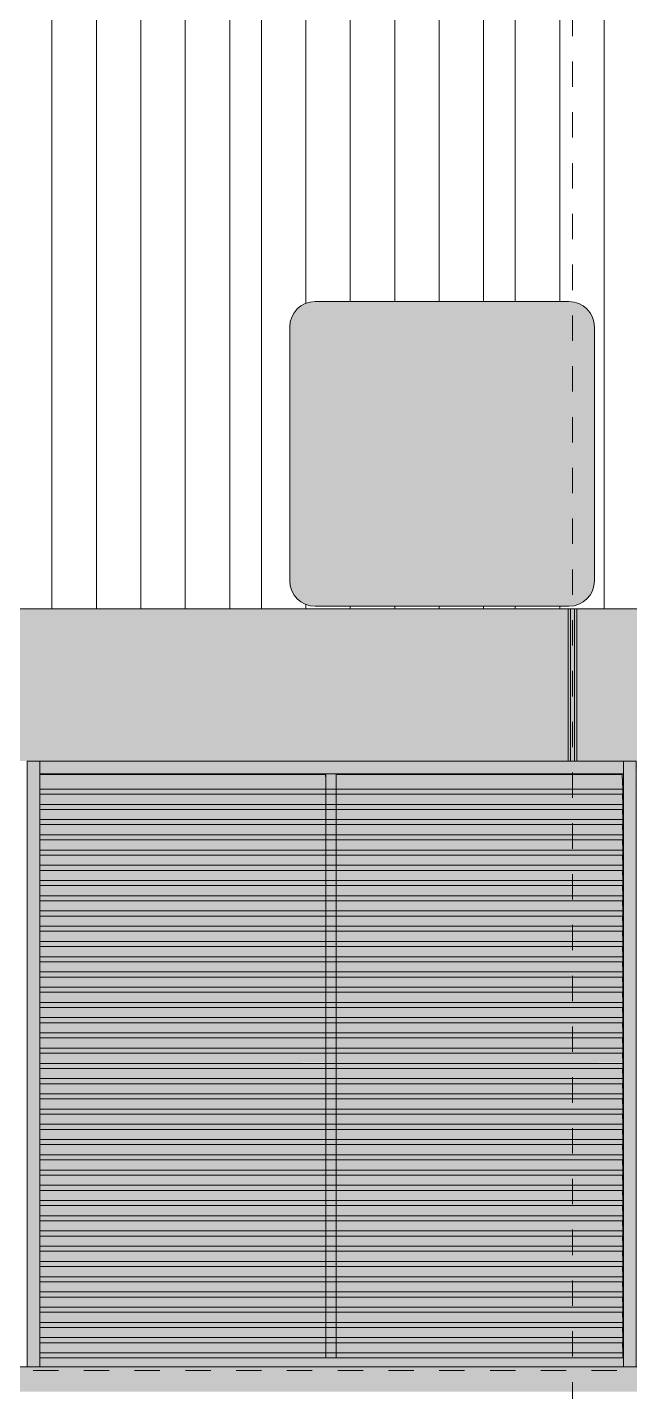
# Model space of a CAD drawing. Header units: metres. Extents: x 902 to 1205, y -4 to 36.
# Drawn here: x 1116.64 to 1119.01, y 5.16 to 10.53 of the extents above; entities that cross this region are included whole.
import ezdxf

# ---------------------------------------------------------------- set-up
doc = ezdxf.new("R2010")
doc.units = ezdxf.units.M
doc.linetypes.add('AEC_Center', pattern=[0.024, 0.012, -0.004, 0.004, -0.004])
doc.linetypes.add('Grid Line', pattern=[0.021, 0.012, -0.003, 0.003, -0.003])
for name, color, linetype, lineweight in [('A-DOOR', 31, 'Continuous', 5), ('A-FLOR', 192, 'Continuous', 5), ('A-FLOR-LEVL', 51, 'Continuous', 5), ('A-GENM', 13, 'Continuous', 5), ('A-GLAZ-CWMG', 51, 'Continuous', 5), ('A-WALL', 113, 'Continuous', 5), ('A-WALL-PATT', 111, 'Continuous', 5), ('S-BEAM', 12, 'Continuous', 5), ('S-GRID', 1, 'Continuous', 5)]:
    doc.layers.add(name, color=color, linetype=linetype, lineweight=lineweight)

# ---------------------------------------------------------------- blocks, each defined once
blk = doc.blocks.new('Mechanical - Condensers - Mechanical - Condensers-1249279-North - Grids B')
at = {"layer": 'A-GENM'}
blk.add_hatch(color=256, dxfattribs=at).paths.add_polyline_path([(1612.0546, 8.25), (1613.0546, 8.25), (1613.0818, 8.254), (1613.1046, 8.2634), (1613.1253, 8.2793), (1613.1412, 8.3), (1613.1512, 8.3241), (1613.1546, 8.35), (1613.1546, 9.35), (1613.1512, 9.3759), (1613.1412, 9.4), (1613.1253, 9.4207), (1613.1046, 9.4366), (1613.0805, 9.4466), (1613.0546, 9.45), (1612.0546, 9.45), (1612.0287, 9.4466), (1612.0046, 9.4366), (1611.9839, 9.4207), (1611.968, 9.4), (1611.958, 9.3759), (1611.9546, 9.35), (1611.9546, 8.35), (1611.958, 8.3241), (1611.968, 8.3), (1611.9839, 8.2793), (1612.0046, 8.2634), (1612.0287, 8.2534)])
for p, q in [((1613.0546, 9.45), (1612.0546, 9.45)), ((1611.9546, 9.35), (1611.9546, 8.35)), ((1613.1546, 8.35), (1613.1546, 9.35)), ((1612.0546, 8.25), (1613.0546, 8.25))]:
    blk.add_line(p, q, dxfattribs=at)
for centre, start, end in [((1612.0546, 9.35), 90, 180), ((1613.0546, 9.35), 360, 90), ((1612.0546, 8.35), 180, 270), ((1613.0546, 8.35), 270, 360)]:
    blk.add_arc(centre, 0.1, start, end, dxfattribs=at)
blk = doc.blocks.new('Structural Framing 22 - Structural Framing 1-1264748-North - Grids B')
at = {"layer": 'S-BEAM'}
h = blk.add_hatch(color=256, dxfattribs=at)
h.paths.add_polyline_path([(1613.0607, 7.587), (1613.0757, 7.587), (1613.0757, 7.59), (1613.0607, 7.59)])
h.paths.add_polyline_path([(1613.0757, 7.64), (1613.0757, 8.24), (1613.0607, 8.24), (1613.0607, 7.64)])
blk = doc.blocks.new('Curtain_Wall_Louvre_DoubleDoor - Louvre Double Door-3474307-North - Grids B')
at = {"layer": 'A-DOOR'}
h = blk.add_hatch(color=256, dxfattribs=at)
h.paths.add_polyline_path([(1612.0974, 7.53), (1612.095, 7.587), (1610.9708, 7.587), (1610.9708, 7.53), (1611.5328, 7.53)])
h.paths.add_polyline_path([(1613.2664, 7.53), (1613.264, 7.587), (1612.1373, 7.587), (1612.1373, 7.53), (1613.096, 7.53)])
for points in [[(1612.1373, 5.29), (1612.1373, 7.59), (1612.0974, 7.59), (1612.0974, 5.29)], [(1611.5328, 7.51), (1613.2664, 7.51), (1613.2664, 7.53), (1610.9708, 7.53), (1610.9708, 7.51), (1611.2722, 7.51)], [(1611.5328, 7.45), (1613.2664, 7.45), (1613.2664, 7.47), (1610.9708, 7.47), (1610.9708, 7.45), (1611.2722, 7.45)], [(1611.5328, 7.39), (1613.2664, 7.39), (1613.2664, 7.41), (1610.9708, 7.41), (1610.9708, 7.39), (1611.2722, 7.39)], [(1612.5749, 7.33), (1613.2664, 7.33), (1613.2664, 7.35), (1610.9708, 7.35), (1610.9708, 7.33), (1611.5328, 7.33)], [(1612.5749, 7.27), (1613.2664, 7.27), (1613.2664, 7.29), (1610.9708, 7.29), (1610.9708, 7.27), (1611.5328, 7.27)], [(1612.5749, 7.21), (1613.2664, 7.21), (1613.2664, 7.23), (1610.9708, 7.23), (1610.9708, 7.21), (1611.5328, 7.21)], [(1612.5749, 7.15), (1613.2664, 7.15), (1613.2664, 7.17), (1610.9708, 7.17), (1610.9708, 7.15), (1611.5328, 7.15)], [(1612.5749, 7.09), (1613.2664, 7.09), (1613.2664, 7.11), (1610.9708, 7.11), (1610.9708, 7.09), (1611.5328, 7.09)], [(1612.5749, 7.03), (1613.2664, 7.03), (1613.2664, 7.05), (1610.9708, 7.05), (1610.9708, 7.03), (1611.5328, 7.03)], [(1612.5749, 6.97), (1613.2664, 6.97), (1613.2664, 6.99), (1610.9708, 6.99), (1610.9708, 6.97), (1611.5328, 6.97)], [(1612.5749, 6.91), (1613.2664, 6.91), (1613.2664, 6.93), (1610.9708, 6.93), (1610.9708, 6.91), (1611.5328, 6.91)], [(1612.5749, 6.85), (1613.2664, 6.85), (1613.2664, 6.87), (1610.9708, 6.87), (1610.9708, 6.85), (1611.5328, 6.85)], [(1612.5749, 6.79), (1613.2664, 6.79), (1613.2664, 6.81), (1610.9708, 6.81), (1610.9708, 6.79), (1611.5328, 6.79)], [(1612.5749, 6.73), (1613.2664, 6.73), (1613.2664, 6.75), (1610.9708, 6.75), (1610.9708, 6.73), (1611.5328, 6.73)], [(1612.5749, 6.67), (1613.2664, 6.67), (1613.2664, 6.69), (1610.9708, 6.69), (1610.9708, 6.67), (1611.5328, 6.67)], [(1612.5749, 6.61), (1613.2664, 6.61), (1613.2664, 6.63), (1610.9708, 6.63), (1610.9708, 6.61), (1611.5328, 6.61)], [(1612.5749, 6.55), (1613.2664, 6.55), (1613.2664, 6.57), (1610.9708, 6.57), (1610.9708, 6.55), (1611.5328, 6.55)], [(1612.5749, 6.49), (1613.2664, 6.49), (1613.2664, 6.51), (1610.9708, 6.51), (1610.9708, 6.49), (1611.5328, 6.49)], [(1612.5749, 6.43), (1613.2664, 6.43), (1613.2664, 6.45), (1610.9708, 6.45), (1610.9708, 6.43), (1611.5328, 6.43)], [(1612.5749, 6.37), (1613.2664, 6.37), (1613.2664, 6.39), (1610.9708, 6.39), (1610.9708, 6.37), (1611.5328, 6.37)], [(1612.5749, 6.31), (1613.2664, 6.31), (1613.2664, 6.33), (1610.9708, 6.33), (1610.9708, 6.31), (1611.5328, 6.31)], [(1612.5749, 6.25), (1613.2664, 6.25), (1613.2664, 6.27), (1610.9708, 6.27), (1610.9708, 6.25), (1611.5328, 6.25)], [(1612.5749, 6.19), (1613.2664, 6.19), (1613.2664, 6.21), (1610.9708, 6.21), (1610.9708, 6.19), (1611.5328, 6.19)], [(1612.5749, 6.13), (1613.2664, 6.13), (1613.2664, 6.15), (1610.9708, 6.15), (1610.9708, 6.13), (1611.5328, 6.13)], [(1612.5749, 6.07), (1613.2664, 6.07), (1613.2664, 6.09), (1610.9708, 6.09), (1610.9708, 6.07), (1611.5328, 6.07)], [(1612.5749, 6.01), (1613.2664, 6.01), (1613.2664, 6.03), (1610.9708, 6.03), (1610.9708, 6.01), (1611.5328, 6.01)], [(1612.5749, 5.95), (1613.2664, 5.95), (1613.2664, 5.97), (1610.9708, 5.97), (1610.9708, 5.95), (1611.5328, 5.95)], [(1612.5749, 5.89), (1613.2664, 5.89), (1613.2664, 5.91), (1610.9708, 5.91), (1610.9708, 5.89), (1611.5328, 5.89)], [(1612.5749, 5.83), (1613.2664, 5.83), (1613.2664, 5.85), (1610.9708, 5.85), (1610.9708, 5.83), (1611.5328, 5.83)], [(1612.5749, 5.77), (1613.2664, 5.77), (1613.2664, 5.79), (1610.9708, 5.79), (1610.9708, 5.77), (1611.5328, 5.77)], [(1612.5749, 5.71), (1613.2664, 5.71), (1613.2664, 5.73), (1610.9708, 5.73), (1610.9708, 5.71), (1611.5328, 5.71)], [(1612.5749, 5.65), (1613.2664, 5.65), (1613.2664, 5.67), (1610.9708, 5.67), (1610.9708, 5.65), (1611.5328, 5.65)], [(1612.5749, 5.59), (1613.2664, 5.59), (1613.2664, 5.61), (1610.9708, 5.61), (1610.9708, 5.59), (1611.5328, 5.59)], [(1612.5749, 5.53), (1613.2664, 5.53), (1613.2664, 5.55), (1610.9708, 5.55), (1610.9708, 5.53), (1611.5328, 5.53)], [(1612.5749, 5.47), (1613.2664, 5.47), (1613.2664, 5.49), (1610.9708, 5.49), (1610.9708, 5.47), (1611.5328, 5.47)], [(1612.5749, 5.41), (1613.2664, 5.41), (1613.2664, 5.43), (1610.9708, 5.43), (1610.9708, 5.41), (1611.5328, 5.41)], [(1612.5749, 5.35), (1613.2664, 5.35), (1613.2664, 5.37), (1610.9708, 5.37), (1610.9708, 5.35), (1611.5328, 5.35)], [(1612.5749, 5.29), (1613.2664, 5.29), (1613.2664, 5.31), (1610.9708, 5.31), (1610.9708, 5.29), (1611.5328, 5.29)]]:
    blk.add_hatch(color=256, dxfattribs=at).paths.add_polyline_path(points)
h = blk.add_hatch(color=256, dxfattribs=at)
h.paths.add_polyline_path([(1610.9708, 7.47), (1612.0974, 7.47), (1612.0957, 7.51), (1610.9708, 7.51)])
h.paths.add_polyline_path([(1613.2664, 7.47), (1613.2647, 7.51), (1612.1373, 7.51), (1612.1373, 7.47), (1613.096, 7.47)])
h = blk.add_hatch(color=256, dxfattribs=at)
h.paths.add_polyline_path([(1610.9708, 7.41), (1612.0974, 7.41), (1612.0957, 7.45), (1610.9708, 7.45)])
h.paths.add_polyline_path([(1613.2664, 7.41), (1613.2647, 7.45), (1612.1373, 7.45), (1612.1373, 7.41), (1613.096, 7.41)])
h = blk.add_hatch(color=256, dxfattribs=at)
h.paths.add_polyline_path([(1610.9708, 7.35), (1612.0974, 7.35), (1612.0957, 7.39), (1610.9708, 7.39), (1610.9708, 7.3531)])
h.paths.add_polyline_path([(1612.1373, 7.35), (1613.2664, 7.35), (1613.2647, 7.39), (1612.1373, 7.39)])
h = blk.add_hatch(color=256, dxfattribs=at)
h.paths.add_polyline_path([(1611.5328, 7.29), (1612.0974, 7.29), (1612.0957, 7.33), (1610.9708, 7.33), (1610.9708, 7.29), (1611.0117, 7.29)])
h.paths.add_polyline_path([(1613.2664, 7.29), (1613.2647, 7.33), (1612.1373, 7.33), (1612.1373, 7.29), (1613.096, 7.29)])
h = blk.add_hatch(color=256, dxfattribs=at)
h.paths.add_polyline_path([(1611.5328, 7.23), (1612.0974, 7.23), (1612.0957, 7.27), (1610.9708, 7.27), (1610.9708, 7.23), (1611.0117, 7.23)])
h.paths.add_polyline_path([(1613.2664, 7.23), (1613.2647, 7.27), (1612.1373, 7.27), (1612.1373, 7.23), (1613.096, 7.23)])
h = blk.add_hatch(color=256, dxfattribs=at)
h.paths.add_polyline_path([(1611.5328, 7.17), (1612.0974, 7.17), (1612.0957, 7.21), (1610.9708, 7.21), (1610.9708, 7.17), (1611.0117, 7.17)])
h.paths.add_polyline_path([(1613.2664, 7.17), (1613.2647, 7.21), (1612.1373, 7.21), (1612.1373, 7.17), (1613.096, 7.17)])
h = blk.add_hatch(color=256, dxfattribs=at)
h.paths.add_polyline_path([(1611.5328, 7.11), (1612.0974, 7.11), (1612.0957, 7.15), (1610.9708, 7.15), (1610.9708, 7.11), (1611.0117, 7.11)])
h.paths.add_polyline_path([(1613.2664, 7.11), (1613.2647, 7.15), (1612.1373, 7.15), (1612.1373, 7.11), (1613.096, 7.11)])
h = blk.add_hatch(color=256, dxfattribs=at)
h.paths.add_polyline_path([(1610.9708, 7.05), (1612.0974, 7.05), (1612.0957, 7.09), (1610.9708, 7.09), (1610.9708, 7.0528)])
h.paths.add_polyline_path([(1612.1373, 7.05), (1613.2664, 7.05), (1613.2647, 7.09), (1612.1373, 7.09), (1612.1373, 7.0528)])
h = blk.add_hatch(color=256, dxfattribs=at)
h.paths.add_polyline_path([(1611.5328, 6.99), (1612.0974, 6.99), (1612.0957, 7.03), (1610.9708, 7.03), (1610.9708, 6.99), (1611.0117, 6.99)])
h.paths.add_polyline_path([(1613.2664, 6.99), (1613.2647, 7.03), (1612.1373, 7.03), (1612.1373, 6.99), (1613.096, 6.99)])
h = blk.add_hatch(color=256, dxfattribs=at)
h.paths.add_polyline_path([(1611.5328, 6.93), (1612.0974, 6.93), (1612.0957, 6.97), (1610.9708, 6.97), (1610.9708, 6.93), (1611.0117, 6.93)])
h.paths.add_polyline_path([(1613.2664, 6.93), (1613.2647, 6.97), (1612.1373, 6.97), (1612.1373, 6.93), (1613.096, 6.93)])
h = blk.add_hatch(color=256, dxfattribs=at)
h.paths.add_polyline_path([(1611.5328, 6.87), (1612.0974, 6.87), (1612.0957, 6.91), (1610.9708, 6.91), (1610.9708, 6.87), (1611.0117, 6.87)])
h.paths.add_polyline_path([(1613.2664, 6.87), (1613.2647, 6.91), (1612.1373, 6.91), (1612.1373, 6.87), (1613.096, 6.87)])
h = blk.add_hatch(color=256, dxfattribs=at)
h.paths.add_polyline_path([(1611.5328, 6.81), (1612.0974, 6.81), (1612.0957, 6.85), (1610.9708, 6.85), (1610.9708, 6.81), (1611.0117, 6.81)])
h.paths.add_polyline_path([(1613.2664, 6.81), (1613.2647, 6.85), (1612.1373, 6.85), (1612.1373, 6.81), (1613.096, 6.81)])
h = blk.add_hatch(color=256, dxfattribs=at)
h.paths.add_polyline_path([(1610.9708, 6.75), (1612.0974, 6.75), (1612.0957, 6.79), (1610.9708, 6.79), (1610.9708, 6.7525)])
h.paths.add_polyline_path([(1612.1373, 6.75), (1613.2664, 6.75), (1613.2647, 6.79), (1612.1373, 6.79)])
h = blk.add_hatch(color=256, dxfattribs=at)
h.paths.add_polyline_path([(1611.5328, 6.69), (1612.0974, 6.69), (1612.0957, 6.73), (1610.9708, 6.73), (1610.9708, 6.69), (1611.0117, 6.69)])
h.paths.add_polyline_path([(1613.2664, 6.69), (1613.2647, 6.73), (1612.1373, 6.73), (1612.1373, 6.69), (1613.096, 6.69)])
h = blk.add_hatch(color=256, dxfattribs=at)
h.paths.add_polyline_path([(1611.5328, 6.63), (1612.0974, 6.63), (1612.0957, 6.67), (1610.9708, 6.67), (1610.9708, 6.63), (1611.0117, 6.63)])
h.paths.add_polyline_path([(1613.2664, 6.63), (1613.2647, 6.67), (1612.1373, 6.67), (1612.1373, 6.63), (1613.096, 6.63)])
h = blk.add_hatch(color=256, dxfattribs=at)
h.paths.add_polyline_path([(1611.5328, 6.57), (1612.0974, 6.57), (1612.0957, 6.61), (1610.9708, 6.61), (1610.9708, 6.57), (1611.0117, 6.57)])
h.paths.add_polyline_path([(1613.2664, 6.57), (1613.2647, 6.61), (1612.1373, 6.61), (1612.1373, 6.57), (1613.096, 6.57)])
h = blk.add_hatch(color=256, dxfattribs=at)
h.paths.add_polyline_path([(1611.5328, 6.51), (1612.0974, 6.51), (1612.0957, 6.55), (1610.9708, 6.55), (1610.9708, 6.51), (1611.0117, 6.51)])
h.paths.add_polyline_path([(1613.2664, 6.51), (1613.2647, 6.55), (1612.1373, 6.55), (1612.1373, 6.51), (1613.096, 6.51)])
h = blk.add_hatch(color=256, dxfattribs=at)
h.paths.add_polyline_path([(1610.9708, 6.45), (1612.0973, 6.4523), (1612.0957, 6.49), (1610.9708, 6.49), (1610.9708, 6.4523)])
h.paths.add_polyline_path([(1612.1373, 6.45), (1613.2663, 6.4523), (1613.2647, 6.49), (1612.1373, 6.49), (1612.1373, 6.4523)])
h = blk.add_hatch(color=256, dxfattribs=at)
h.paths.add_polyline_path([(1611.5328, 6.39), (1612.0974, 6.39), (1612.0957, 6.43), (1610.9708, 6.43), (1610.9708, 6.39), (1611.0117, 6.39)])
h.paths.add_polyline_path([(1613.2664, 6.39), (1613.2647, 6.43), (1612.1373, 6.43), (1612.1373, 6.39), (1613.096, 6.39)])
h = blk.add_hatch(color=256, dxfattribs=at)
h.paths.add_polyline_path([(1611.5328, 6.33), (1612.0974, 6.33), (1612.0957, 6.37), (1610.9708, 6.37), (1610.9708, 6.33), (1611.0117, 6.33)])
h.paths.add_polyline_path([(1613.2664, 6.33), (1613.2647, 6.37), (1612.1373, 6.37), (1612.1373, 6.33), (1613.096, 6.33)])
h = blk.add_hatch(color=256, dxfattribs=at)
h.paths.add_polyline_path([(1611.5328, 6.27), (1612.0974, 6.27), (1612.0957, 6.31), (1610.9708, 6.31), (1610.9708, 6.27), (1611.0117, 6.27)])
h.paths.add_polyline_path([(1613.2664, 6.27), (1613.2647, 6.31), (1612.1373, 6.31), (1612.1373, 6.27), (1613.096, 6.27)])
h = blk.add_hatch(color=256, dxfattribs=at)
h.paths.add_polyline_path([(1611.5328, 6.21), (1612.0974, 6.21), (1612.0957, 6.25), (1610.9708, 6.25), (1610.9708, 6.21), (1611.0117, 6.21)])
h.paths.add_polyline_path([(1613.2664, 6.21), (1613.2647, 6.25), (1612.1373, 6.25), (1612.1373, 6.21), (1613.096, 6.21)])
h = blk.add_hatch(color=256, dxfattribs=at)
h.paths.add_polyline_path([(1610.9708, 6.15), (1612.0974, 6.15), (1612.0957, 6.19), (1610.9708, 6.19), (1610.9708, 6.152)])
h.paths.add_polyline_path([(1612.1373, 6.15), (1613.2663, 6.152), (1613.2647, 6.19), (1612.1373, 6.19)])
h = blk.add_hatch(color=256, dxfattribs=at)
h.paths.add_polyline_path([(1611.5328, 6.09), (1612.0974, 6.09), (1612.0957, 6.13), (1610.9708, 6.13), (1610.9708, 6.09), (1611.0117, 6.09)])
h.paths.add_polyline_path([(1613.2664, 6.09), (1613.2647, 6.13), (1612.1373, 6.13), (1612.1373, 6.09), (1613.096, 6.09)])
h = blk.add_hatch(color=256, dxfattribs=at)
h.paths.add_polyline_path([(1611.5328, 6.03), (1612.0974, 6.03), (1612.0957, 6.07), (1610.9708, 6.07), (1610.9708, 6.03), (1611.0117, 6.03)])
h.paths.add_polyline_path([(1613.2664, 6.03), (1613.2647, 6.07), (1612.1373, 6.07), (1612.1373, 6.03), (1613.096, 6.03)])
h = blk.add_hatch(color=256, dxfattribs=at)
h.paths.add_polyline_path([(1611.5328, 5.97), (1612.0974, 5.97), (1612.0957, 6.01), (1610.9708, 6.01), (1610.9708, 5.97), (1611.0117, 5.97)])
h.paths.add_polyline_path([(1613.2664, 5.97), (1613.2647, 6.01), (1612.1373, 6.01), (1612.1373, 5.97), (1613.096, 5.97)])
h = blk.add_hatch(color=256, dxfattribs=at)
h.paths.add_polyline_path([(1611.5328, 5.91), (1612.0974, 5.91), (1612.0957, 5.95), (1610.9708, 5.95), (1610.9708, 5.91), (1611.0117, 5.91)])
h.paths.add_polyline_path([(1613.2664, 5.91), (1613.2647, 5.95), (1612.1373, 5.95), (1612.1373, 5.91), (1613.096, 5.91)])
h = blk.add_hatch(color=256, dxfattribs=at)
h.paths.add_polyline_path([(1610.9708, 5.85), (1612.0973, 5.8517), (1612.0957, 5.89), (1610.9708, 5.89), (1610.9708, 5.8517)])
h.paths.add_polyline_path([(1613.096, 5.85), (1613.2663, 5.8517), (1613.2647, 5.89), (1612.1373, 5.89), (1612.1373, 5.85), (1612.8355, 5.85)])
h = blk.add_hatch(color=256, dxfattribs=at)
h.paths.add_polyline_path([(1611.5328, 5.79), (1612.0974, 5.79), (1612.0957, 5.83), (1610.9708, 5.83), (1610.9708, 5.79), (1611.0117, 5.79)])
h.paths.add_polyline_path([(1613.2664, 5.79), (1613.2647, 5.83), (1612.1373, 5.83), (1612.1373, 5.79), (1613.096, 5.79)])
h = blk.add_hatch(color=256, dxfattribs=at)
h.paths.add_polyline_path([(1611.5328, 5.73), (1612.0974, 5.73), (1612.0957, 5.77), (1610.9708, 5.77), (1610.9708, 5.73), (1611.0117, 5.73)])
h.paths.add_polyline_path([(1613.2664, 5.73), (1613.2647, 5.77), (1612.1373, 5.77), (1612.1373, 5.73), (1613.096, 5.73)])
h = blk.add_hatch(color=256, dxfattribs=at)
h.paths.add_polyline_path([(1611.5328, 5.67), (1612.0974, 5.67), (1612.0957, 5.71), (1610.9708, 5.71), (1610.9708, 5.67), (1611.0117, 5.67)])
h.paths.add_polyline_path([(1613.2664, 5.67), (1613.2647, 5.71), (1612.1373, 5.71), (1612.1373, 5.67), (1613.096, 5.67)])
h = blk.add_hatch(color=256, dxfattribs=at)
h.paths.add_polyline_path([(1611.5328, 5.61), (1612.0974, 5.61), (1612.0957, 5.65), (1610.9708, 5.65), (1610.9708, 5.61), (1611.0117, 5.61)])
h.paths.add_polyline_path([(1613.2664, 5.61), (1613.2647, 5.65), (1612.1373, 5.65), (1612.1373, 5.61), (1613.096, 5.61)])
h = blk.add_hatch(color=256, dxfattribs=at)
h.paths.add_polyline_path([(1610.9708, 5.55), (1612.0974, 5.55), (1612.0957, 5.59), (1610.9708, 5.59), (1610.9708, 5.5514)])
h.paths.add_polyline_path([(1612.1373, 5.55), (1613.2663, 5.5514), (1613.2647, 5.59), (1612.1373, 5.59)])
h = blk.add_hatch(color=256, dxfattribs=at)
h.paths.add_polyline_path([(1611.5328, 5.49), (1612.0974, 5.49), (1612.0957, 5.53), (1610.9708, 5.53), (1610.9708, 5.49), (1611.0117, 5.49)])
h.paths.add_polyline_path([(1613.2664, 5.49), (1613.2647, 5.53), (1612.1373, 5.53), (1612.1373, 5.49), (1613.096, 5.49)])
h = blk.add_hatch(color=256, dxfattribs=at)
h.paths.add_polyline_path([(1611.5328, 5.43), (1612.0974, 5.43), (1612.0957, 5.47), (1610.9708, 5.47), (1610.9708, 5.43), (1611.0117, 5.43)])
h.paths.add_polyline_path([(1613.2664, 5.43), (1613.2647, 5.47), (1612.1373, 5.47), (1612.1373, 5.43), (1613.096, 5.43)])
h = blk.add_hatch(color=256, dxfattribs=at)
h.paths.add_polyline_path([(1611.5328, 5.37), (1612.0974, 5.37), (1612.0957, 5.41), (1610.9708, 5.41), (1610.9708, 5.37), (1611.0117, 5.37)])
h.paths.add_polyline_path([(1613.2664, 5.37), (1613.2647, 5.41), (1612.1373, 5.41), (1612.1373, 5.37), (1613.096, 5.37)])
h = blk.add_hatch(color=256, dxfattribs=at)
h.paths.add_polyline_path([(1611.5328, 5.31), (1612.0974, 5.31), (1612.0957, 5.35), (1610.9708, 5.35), (1610.9708, 5.31), (1611.0117, 5.31)])
h.paths.add_polyline_path([(1613.2664, 5.31), (1613.2647, 5.35), (1612.1373, 5.35), (1612.1373, 5.31), (1613.096, 5.31)])
for p, q in [((1610.9708, 7.587), (1612.095, 7.587)), ((1612.0953, 7.58), (1612.0953, 7.59)), ((1612.0974, 7.59), (1612.0974, 6.4523)), ((1612.1373, 7.59), (1612.1373, 6.4523)), ((1612.1373, 7.587), (1613.264, 7.587)), ((1613.264, 7.587), (1613.2664, 7.53)), ((1613.2664, 7.53), (1610.9708, 7.53)), ((1613.2664, 7.53), (1613.2664, 7.51)), ((1610.9708, 7.51), (1613.2664, 7.51)), ((1613.2664, 7.47), (1610.9708, 7.47)), ((1613.2647, 7.51), (1613.2664, 7.47)), ((1613.2664, 7.47), (1613.2664, 7.45)), ((1610.9708, 7.45), (1613.2664, 7.45)), ((1613.2647, 7.45), (1613.2664, 7.41)), ((1613.2664, 7.41), (1610.9708, 7.41)), ((1610.9708, 7.39), (1613.2664, 7.39)), ((1613.2647, 7.39), (1613.2664, 7.35)), ((1613.2664, 7.41), (1613.2664, 7.39)), ((1613.2664, 7.35), (1610.9708, 7.35)), ((1610.9708, 7.33), (1613.2664, 7.33)), ((1613.2647, 7.33), (1613.2664, 7.29)), ((1613.2664, 7.35), (1613.2664, 7.33)), ((1613.2664, 7.29), (1610.9708, 7.29)), ((1610.9708, 7.27), (1613.2664, 7.27)), ((1613.2647, 7.27), (1613.2664, 7.23)), ((1613.2664, 7.29), (1613.2664, 7.27)), ((1613.2664, 7.23), (1610.9708, 7.23)), ((1610.9708, 7.21), (1613.2664, 7.21)), ((1613.2647, 7.21), (1613.2664, 7.17)), ((1613.2664, 7.23), (1613.2664, 7.21)), ((1613.2664, 7.17), (1610.9708, 7.17)), ((1610.9708, 7.15), (1613.2664, 7.15)), ((1613.2647, 7.15), (1613.2664, 7.11)), ((1613.2664, 7.17), (1613.2664, 7.15)), ((1613.2664, 7.11), (1610.9708, 7.11)), ((1613.2664, 7.11), (1613.2664, 7.09)), ((1610.9708, 7.09), (1613.2664, 7.09)), ((1613.2664, 7.05), (1610.9708, 7.05)), ((1613.2647, 7.09), (1613.2664, 7.05)), ((1613.2664, 7.05), (1613.2664, 7.03)), ((1610.9708, 7.03), (1613.2664, 7.03)), ((1613.2664, 6.99), (1610.9708, 6.99)), ((1613.2647, 7.03), (1613.2664, 6.99)), ((1613.2664, 6.99), (1613.2664, 6.97)), ((1610.9708, 6.97), (1613.2664, 6.97)), ((1613.2647, 6.97), (1613.2664, 6.93)), ((1613.2664, 6.93), (1610.9708, 6.93)), ((1610.9708, 6.91), (1613.2664, 6.91)), ((1613.2647, 6.91), (1613.2664, 6.87)), ((1613.2664, 6.93), (1613.2664, 6.91)), ((1613.2664, 6.87), (1610.9708, 6.87)), ((1610.9708, 6.85), (1613.2664, 6.85)), ((1613.2647, 6.85), (1613.2664, 6.81)), ((1613.2664, 6.87), (1613.2664, 6.85)), ((1613.2664, 6.81), (1610.9708, 6.81)), ((1610.9708, 6.79), (1613.2664, 6.79)), ((1613.2647, 6.79), (1613.2664, 6.75)), ((1613.2664, 6.81), (1613.2664, 6.79)), ((1613.2664, 6.75), (1610.9708, 6.75)), ((1610.9708, 6.73), (1613.2664, 6.73)), ((1613.2647, 6.73), (1613.2664, 6.69)), ((1613.2664, 6.75), (1613.2664, 6.73)), ((1613.2664, 6.69), (1610.9708, 6.69)), ((1610.9708, 6.67), (1613.2664, 6.67)), ((1613.2647, 6.67), (1613.2664, 6.63)), ((1613.2664, 6.69), (1613.2664, 6.67)), ((1613.2664, 6.63), (1610.9708, 6.63)), ((1610.9708, 6.61), (1613.2664, 6.61)), ((1613.2647, 6.61), (1613.2664, 6.57)), ((1613.2664, 6.63), (1613.2664, 6.61)), ((1613.2664, 6.57), (1610.9708, 6.57)), ((1613.2664, 6.57), (1613.2664, 6.55)), ((1610.9708, 6.55), (1613.2664, 6.55)), ((1613.2664, 6.51), (1610.9708, 6.51)), ((1613.2647, 6.55), (1613.2664, 6.51)), ((1613.2664, 6.51), (1613.2664, 6.49)), ((1610.9708, 6.49), (1613.2664, 6.49)), ((1613.2664, 6.45), (1610.9708, 6.45)), ((1612.0974, 6.45), (1612.0974, 5.8517)), ((1612.1373, 6.45), (1612.1373, 5.8517)), ((1613.2647, 6.49), (1613.2664, 6.45)), ((1613.2664, 6.45), (1613.2664, 6.43)), ((1610.9708, 6.43), (1613.2664, 6.43)), ((1613.2647, 6.43), (1613.2664, 6.39)), ((1613.2664, 6.39), (1610.9708, 6.39)), ((1610.9708, 6.37), (1613.2664, 6.37)), ((1613.2647, 6.37), (1613.2664, 6.33)), ((1613.2664, 6.39), (1613.2664, 6.37)), ((1613.2664, 6.33), (1610.9708, 6.33)), ((1610.9708, 6.31), (1613.2664, 6.31)), ((1613.2647, 6.31), (1613.2664, 6.27)), ((1613.2664, 6.33), (1613.2664, 6.31)), ((1613.2664, 6.27), (1610.9708, 6.27)), ((1610.9708, 6.25), (1613.2664, 6.25)), ((1613.2647, 6.25), (1613.2664, 6.21)), ((1613.2664, 6.27), (1613.2664, 6.25)), ((1613.2664, 6.21), (1610.9708, 6.21)), ((1610.9708, 6.19), (1613.2664, 6.19)), ((1613.2647, 6.19), (1613.2664, 6.15)), ((1613.2664, 6.21), (1613.2664, 6.19)), ((1613.2664, 6.15), (1610.9708, 6.15)), ((1610.9708, 6.13), (1613.2664, 6.13)), ((1613.2647, 6.13), (1613.2664, 6.09)), ((1613.2664, 6.15), (1613.2664, 6.13)), ((1613.2664, 6.09), (1610.9708, 6.09)), ((1613.2664, 6.09), (1613.2664, 6.07)), ((1610.9708, 6.07), (1613.2664, 6.07)), ((1613.2664, 6.03), (1610.9708, 6.03)), ((1613.2647, 6.07), (1613.2664, 6.03)), ((1613.2664, 6.03), (1613.2664, 6.01)), ((1610.9708, 6.01), (1613.2664, 6.01)), ((1613.2664, 5.97), (1610.9708, 5.97)), ((1613.2647, 6.01), (1613.2664, 5.97)), ((1613.2664, 5.97), (1613.2664, 5.95)), ((1610.9708, 5.95), (1613.2664, 5.95)), ((1613.2647, 5.95), (1613.2664, 5.91)), ((1613.2664, 5.91), (1610.9708, 5.91)), ((1610.9708, 5.89), (1613.2664, 5.89)), ((1613.2647, 5.89), (1613.2664, 5.85)), ((1613.2664, 5.91), (1613.2664, 5.89)), ((1613.2664, 5.85), (1610.9708, 5.85)), ((1610.9708, 5.83), (1613.2664, 5.83)), ((1612.0974, 5.85), (1612.0974, 5.29)), ((1612.1373, 5.85), (1612.1373, 5.29)), ((1613.2647, 5.83), (1613.2664, 5.79)), ((1613.2664, 5.85), (1613.2664, 5.83)), ((1613.2664, 5.79), (1610.9708, 5.79)), ((1610.9708, 5.77), (1613.2664, 5.77)), ((1613.2647, 5.77), (1613.2664, 5.73)), ((1613.2664, 5.79), (1613.2664, 5.77)), ((1613.2664, 5.73), (1610.9708, 5.73)), ((1610.9708, 5.71), (1613.2664, 5.71)), ((1613.2647, 5.71), (1613.2664, 5.67)), ((1613.2664, 5.73), (1613.2664, 5.71)), ((1613.2664, 5.67), (1610.9708, 5.67)), ((1610.9708, 5.65), (1613.2664, 5.65)), ((1613.2647, 5.65), (1613.2664, 5.61)), ((1613.2664, 5.67), (1613.2664, 5.65)), ((1613.2664, 5.61), (1610.9708, 5.61)), ((1610.9708, 5.59), (1613.2664, 5.59)), ((1613.2647, 5.59), (1613.2664, 5.55)), ((1613.2664, 5.61), (1613.2664, 5.59)), ((1613.2664, 5.55), (1610.9708, 5.55)), ((1613.2664, 5.55), (1613.2664, 5.53)), ((1610.9708, 5.53), (1613.2664, 5.53)), ((1613.2664, 5.49), (1610.9708, 5.49)), ((1613.2647, 5.53), (1613.2664, 5.49)), ((1613.2664, 5.49), (1613.2664, 5.47)), ((1610.9708, 5.47), (1613.2664, 5.47)), ((1613.2664, 5.43), (1610.9708, 5.43)), ((1613.2647, 5.47), (1613.2664, 5.43)), ((1613.2664, 5.43), (1613.2664, 5.41)), ((1610.9708, 5.41), (1613.2664, 5.41)), ((1613.2647, 5.41), (1613.2664, 5.37)), ((1613.2664, 5.37), (1610.9708, 5.37)), ((1610.9708, 5.35), (1613.2664, 5.35)), ((1613.2647, 5.35), (1613.2664, 5.31)), ((1613.2664, 5.37), (1613.2664, 5.35)), ((1613.2664, 5.31), (1610.9708, 5.31)), ((1613.2664, 5.31), (1613.2664, 5.29))]:
    blk.add_line(p, q, dxfattribs=at)
blk = doc.blocks.new('Rectangular Mullion - 50x100mm-3471309-North - Grids B')
at = {"layer": 'A-GLAZ-CWMG'}
blk.add_hatch(color=256, dxfattribs=at).paths.add_polyline_path([(1611.5328, 7.59), (1613.2688, 7.59), (1613.2688, 7.64), (1610.9708, 7.64), (1610.9708, 7.59), (1611.2722, 7.59)])
for p, q in [((1610.9708, 7.59), (1610.9708, 7.64)), ((1613.2688, 7.64), (1610.9708, 7.64)), ((1613.2688, 7.64), (1613.2688, 7.59)), ((1613.2688, 7.59), (1610.9708, 7.59))]:
    blk.add_line(p, q, dxfattribs=at)
blk = doc.blocks.new('Rectangular Mullion - 50x100mm-3471310-North - Grids B')
at = {"layer": 'A-GLAZ-CWMG'}
blk.add_hatch(color=256, dxfattribs=at).paths.add_polyline_path([(1613.096, 5.255), (1613.2688, 5.255), (1613.2688, 5.29), (1610.9708, 5.29), (1610.9708, 5.255), (1612.8355, 5.255)])
for p, q in [((1610.9708, 5.255), (1610.9708, 5.29)), ((1610.9708, 5.29), (1613.2688, 5.29)), ((1613.2688, 5.29), (1613.2688, 5.255))]:
    blk.add_line(p, q, dxfattribs=at)
blk = doc.blocks.new('Rectangular Mullion - 50x100mm-1447016-North - Grids B')
at = {"layer": 'A-GLAZ-CWMG'}
blk.add_hatch(color=256, dxfattribs=at).paths.add_polyline_path([(1610.9208, 5.255), (1610.9708, 5.255), (1610.9708, 7.64), (1610.9208, 7.64), (1610.9208, 5.5514)])
for p, q in [((1610.9208, 7.64), (1610.9708, 7.64)), ((1610.9208, 7.64), (1610.9208, 5.255)), ((1610.9708, 7.64), (1610.9708, 5.255))]:
    blk.add_line(p, q, dxfattribs=at)
blk = doc.blocks.new('Rectangular Mullion - 50x100mm-1425435-North - Grids B')
at = {"layer": 'A-GLAZ-CWMG'}
for points in [[(1613.3169, 5.255), (1613.3187, 5.255), (1613.3187, 7.64), (1613.2688, 7.64), (1613.2688, 5.255)], [(1613.2688, 5.29), (1613.2688, 7.59), (1613.2646, 7.59), (1613.2664, 5.29)]]:
    blk.add_hatch(color=256, dxfattribs=at).paths.add_polyline_path(points)
for p, q in [((1613.2688, 7.64), (1613.3187, 7.64)), ((1613.2688, 5.255), (1613.2688, 7.64)), ((1613.3187, 5.255), (1613.3187, 7.64)), ((1613.2646, 7.5719), (1613.2646, 7.59))]:
    blk.add_line(p, q, dxfattribs=at)

msp = doc.modelspace()

# ---------------------------------------------------------------- hatches: boundary and pattern name
at = {"layer": 'A-FLOR'}
msp.add_hatch(color=256, dxfattribs=at).paths.add_polyline_path([(1114.1239, 5.1571), (1122.2122, 5.1571), (1122.2122, 5.255), (1106.7149, 5.255), (1106.7149, 5.1571), (1113.0817, 5.1571)])
at = {"layer": 'A-WALL-PATT'}
h = msp.add_hatch(dxfattribs=at)
h.set_pattern_fill('FP_154', color=256, style=0, pattern_type=2)
h.set_pattern_definition([(90, (1117.43562, 7.64), (-0.175, 1e-17), [])])
h.paths.add_polyline_path([(1117.4359, 8.24), (1117.4359, 15.6883), (1116.4359, 15.6883), (1116.4359, 8.24), (1117.2504, 8.24)])
h.paths.add_polyline_path([(1116.4359, 15.8437), (1117.4359, 15.8437), (1117.4359, 15.8816), (1116.4359, 15.8816)])
h = msp.add_hatch(dxfattribs=at)
h.set_pattern_fill('FP_155', color=256, style=0, pattern_type=2)
h.set_pattern_definition([(90, (1118.43562, 7.64), (-0.175, 1e-17), [])])
h.paths.add_polyline_path([(1117.4359, 8.24), (1118.4359, 8.24), (1118.4359, 8.25), (1117.7722, 8.25), (1117.745, 8.254), (1117.7222, 8.2634), (1117.7015, 8.2793), (1117.6856, 8.3), (1117.6756, 8.3241), (1117.6722, 8.35), (1117.6722, 9.35), (1117.6756, 9.3759), (1117.6856, 9.4), (1117.7015, 9.4207), (1117.7222, 9.4366), (1117.7463, 9.4466), (1117.7722, 9.45), (1118.4359, 9.45), (1118.4359, 15.6883), (1117.4359, 15.6883), (1117.4359, 8.25)])
h.paths.add_polyline_path([(1117.4359, 15.8437), (1118.4359, 15.8437), (1118.4359, 15.8816), (1117.4359, 15.8816)])
h = msp.add_hatch(dxfattribs=at)
h.set_pattern_fill('FP_156', color=256, style=0, pattern_type=2)
h.set_pattern_definition([(90, (1119.43562, 7.64), (-0.175, 1e-17), [])])
h.paths.add_polyline_path([(1118.5531, 8.24), (1119.4359, 8.24), (1119.4359, 15.6883), (1118.4359, 15.6883), (1118.4359, 9.45), (1118.7722, 9.45), (1118.7981, 9.4466), (1118.8222, 9.4366), (1118.8429, 9.4207), (1118.8588, 9.4), (1118.8688, 9.3759), (1118.8722, 9.35), (1118.8722, 8.35), (1118.8688, 8.3241), (1118.8588, 8.3), (1118.8429, 8.2793), (1118.8222, 8.2634), (1118.7981, 8.2534), (1118.7722, 8.25), (1118.4359, 8.25), (1118.4359, 8.24)])
h.paths.add_polyline_path([(1119.4359, 15.8437), (1119.4359, 15.8816), (1118.4359, 15.8816), (1118.4359, 15.8437), (1119.3347, 15.8437)])
h = msp.add_hatch(color=256, dxfattribs=at)
h.paths.add_polyline_path([(1081.2859, 5.1571), (1087.2684, 5.1571), (1087.2684, 6.44), (1081.2859, 6.44), (1081.2859, 5.2511)])
h.paths.add_polyline_path([(1122.8437, 5.1571), (1124.3666, 5.1625), (1124.3666, 5.24), (1122.7878, 5.24), (1122.7878, 5.1571)])
h.paths.add_polyline_path([(1122.4613, 5.1571), (1122.6406, 5.1571), (1122.6406, 5.24), (1122.2792, 5.24), (1122.2792, 8.24), (1118.8034, 8.24), (1118.8034, 7.64), (1119.0364, 7.64), (1119.0364, 7.6066), (1121.9909, 7.6066), (1122.0474, 7.55), (1122.0453, 7.5479), (1119.0368, 7.55), (1119.0367, 7.5466), (1121.9909, 7.5466), (1122.0474, 7.49), (1122.0453, 7.4879), (1121.9909, 7.4866), (1122.0474, 7.43), (1122.0453, 7.4279), (1121.9909, 7.4266), (1122.0474, 7.37), (1122.0453, 7.3679), (1121.9909, 7.3666), (1122.0474, 7.31), (1122.0453, 7.3079), (1121.9909, 7.3066), (1122.0474, 7.25), (1122.0453, 7.2479), (1121.9909, 7.2466), (1122.0474, 7.19), (1122.0453, 7.1879), (1121.9909, 7.1866), (1122.0474, 7.13), (1122.0453, 7.1279), (1121.9909, 7.1266), (1122.0474, 7.07), (1122.0453, 7.0679), (1121.9909, 7.0666), (1122.0474, 7.01), (1122.0453, 7.0079), (1121.9909, 7.0066), (1122.0474, 6.95), (1122.0453, 6.9479), (1121.9909, 6.9466), (1122.0474, 6.89), (1122.0453, 6.8879), (1121.9909, 6.8866), (1122.0474, 6.83), (1122.0453, 6.8279), (1121.9909, 6.8266), (1122.0474, 6.77), (1122.0453, 6.7679), (1121.9909, 6.7666), (1122.0474, 6.71), (1122.0453, 6.7079), (1121.9909, 6.7066), (1122.0474, 6.65), (1122.0453, 6.6479), (1121.9909, 6.6466), (1122.0474, 6.59), (1122.0453, 6.5879), (1121.9909, 6.5866), (1122.0474, 6.53), (1122.0453, 6.5279), (1121.9909, 6.5266), (1122.0474, 6.47), (1122.0453, 6.4679), (1121.9909, 6.4666), (1122.0474, 6.41), (1122.0453, 6.4079), (1121.9909, 6.4066), (1122.0474, 6.35), (1122.0453, 6.3479), (1121.9909, 6.3466), (1122.0474, 6.29), (1122.0453, 6.2879), (1121.9909, 6.2866), (1122.0474, 6.23), (1122.0453, 6.2279), (1121.9909, 6.2266), (1122.0474, 6.17), (1122.0453, 6.1679), (1121.9909, 6.1666), (1122.0474, 6.11), (1122.0453, 6.1079), (1121.9909, 6.1066), (1122.0474, 6.05), (1122.0453, 6.0479), (1121.9909, 6.0466), (1122.0474, 5.99), (1122.0453, 5.9879), (1121.9909, 5.9866), (1122.0474, 5.93), (1122.0453, 5.9279), (1121.9909, 5.9266), (1122.0474, 5.87), (1122.0453, 5.8679), (1121.9909, 5.8666), (1122.0474, 5.81), (1122.0453, 5.8079), (1121.9909, 5.8066), (1122.0474, 5.75), (1122.0453, 5.7479), (1121.9909, 5.7466), (1122.0474, 5.69), (1122.0453, 5.6879), (1121.9909, 5.6866), (1122.0474, 5.63), (1122.0453, 5.6279), (1121.9909, 5.6266), (1122.0474, 5.57), (1122.0453, 5.5679), (1121.9909, 5.5666), (1122.0474, 5.51), (1122.0453, 5.5079), (1121.9909, 5.5066), (1122.0474, 5.45), (1122.0453, 5.4479), (1121.9909, 5.4466), (1122.0474, 5.39), (1122.0453, 5.3879), (1121.9909, 5.3866), (1122.0474, 5.33), (1122.0453, 5.3279), (1121.9909, 5.3266), (1122.0474, 5.27), (1122.0453, 5.2679), (1119.6065, 5.2679), (1119.6065, 5.255), (1122.2122, 5.255), (1122.2122, 5.1571), (1122.2792, 5.1571)])
h.paths.add_polyline_path([(1097.7096, 5.1571), (1097.7122, 5.1571), (1097.7124, 6), (1097.7684, 6), (1097.7684, 8.24), (1087.3034, 8.24), (1087.3034, 5.1571), (1097.4883, 5.1571)])
h.paths.add_polyline_path([(1171.3448, 5.1571), (1171.4359, 5.1571), (1171.4359, 8.24), (1171.3384, 8.24), (1171.3384, 5.1571)])
h.paths.add_polyline_path([(1171.2859, 5.1571), (1171.3034, 5.1571), (1171.3034, 8.24), (1159.7259, 8.24), (1159.7259, 5.24), (1158.0871, 5.24), (1158.0871, 5.2304), (1159.7365, 5.2304), (1159.7365, 5.235), (1159.9963, 5.233), (1168.3171, 5.1571), (1171.183, 5.1571)])
h.paths.add_polyline_path([(1124.5138, 5.163), (1126.0001, 5.17), (1126.0001, 5.24), (1124.5138, 5.24), (1124.5138, 5.17)])
h.paths.add_polyline_path([(1126.1473, 5.1688), (1129.2684, 5.1798), (1129.2684, 8.24), (1127.2792, 8.24), (1127.2792, 5.24), (1126.1473, 5.24), (1126.1473, 5.17)])
h.paths.add_polyline_path([(1153.3859, 5.17), (1154.7259, 5.235), (1154.7365, 5.235), (1154.7365, 5.2304), (1154.7854, 5.2304), (1154.7854, 5.24), (1154.7259, 5.24), (1154.7259, 8.24), (1150.3034, 8.24), (1150.3034, 5.2004), (1153.2794, 5.1711)])
h.paths.add_polyline_path([(1129.3034, 5.1799), (1139.7684, 5.2169), (1139.7684, 8.24), (1129.3034, 8.24), (1129.3034, 5.24)])
h.paths.add_polyline_path([(1150.2684, 5.2007), (1150.2684, 8.24), (1139.8034, 8.24), (1139.8034, 5.2171), (1146.286, 5.24), (1150.079, 5.2026)])
h.paths.add_polyline_path([(1156.3611, 5.2304), (1157.939, 5.2304), (1157.939, 5.24), (1156.3611, 5.24)])
h.paths.add_polyline_path([(1156.213, 5.2304), (1156.213, 5.24), (1154.9335, 5.24), (1154.9335, 5.2304), (1156.0715, 5.2304)])
h.paths.add_polyline_path([(1094.2982, 5.24), (1092.4222, 5.24), (1092.4222, 7.64), (1094.3082, 7.64), (1094.3062, 5.24)])
h.paths.add_polyline_path([(1132.2694, 5.24), (1130.3934, 5.24), (1130.3934, 7.64), (1132.2794, 7.64), (1132.2774, 5.24)])
h.paths.add_polyline_path([(1081.591, 5.24), (1081.5286, 5.24), (1081.5298, 6.14), (1081.6768, 6.14), (1081.6768, 5.24), (1081.6056, 5.24)])
h.paths.add_polyline_path([(1163.3214, 5.24), (1163.2459, 5.24), (1163.2459, 5.9258), (1162.9559, 5.9278), (1162.9559, 6.0458), (1163.6559, 6.0437), (1163.6559, 5.9258), (1163.3659, 5.9258), (1163.3638, 5.24), (1163.3359, 5.24)])
h.paths.add_polyline_path([(1089.5774, 5.24), (1089.5019, 5.24), (1089.5019, 5.9258), (1089.2119, 5.9278), (1089.2119, 6.0458), (1089.9119, 6.0437), (1089.9119, 5.9258), (1089.6219, 5.9258), (1089.6199, 5.24), (1089.5919, 5.24)])
h.paths.add_polyline_path([(1153.2594, 5.24), (1151.3934, 5.24), (1151.3934, 7.64), (1153.2794, 7.64), (1153.2774, 5.24), (1153.2644, 5.24)])
h.paths.add_polyline_path([(1102.2585, 5.255), (1102.2585, 5.2679), (1097.9614, 5.27), (1098.0191, 5.3266), (1097.9636, 5.3279), (1097.9614, 5.33), (1098.0191, 5.3866), (1097.9636, 5.3879), (1097.9614, 5.39), (1098.0191, 5.4466), (1097.9636, 5.4479), (1097.9614, 5.45), (1098.0191, 5.5066), (1097.9636, 5.5079), (1097.9614, 5.51), (1098.0191, 5.5666), (1097.9636, 5.5679), (1097.9614, 5.57), (1098.0191, 5.6266), (1097.9636, 5.6279), (1097.9614, 5.63), (1098.0191, 5.6866), (1097.9636, 5.6879), (1097.9614, 5.69), (1098.0191, 5.7466), (1097.9636, 5.7479), (1097.9614, 5.75), (1098.0191, 5.8066), (1097.9636, 5.8079), (1097.9614, 5.81), (1098.0191, 5.8666), (1097.9636, 5.8679), (1097.9614, 5.87), (1098.0191, 5.9266), (1097.9636, 5.9279), (1097.9614, 5.93), (1098.0191, 5.9866), (1097.9636, 5.9879), (1097.9614, 5.99), (1098.0191, 6.0466), (1097.9636, 6.0479), (1097.9614, 6.05), (1098.0191, 6.1066), (1097.9636, 6.1079), (1097.9614, 6.11), (1098.0191, 6.1666), (1097.9636, 6.1679), (1097.9614, 6.17), (1098.0191, 6.2266), (1097.9636, 6.2279), (1097.9614, 6.23), (1098.0191, 6.2866), (1097.9636, 6.2879), (1097.9614, 6.29), (1098.0191, 6.3466), (1097.9636, 6.3479), (1097.9614, 6.35), (1098.0191, 6.4066), (1097.9636, 6.4079), (1097.9614, 6.41), (1098.0191, 6.4666), (1097.9636, 6.4679), (1097.9614, 6.47), (1098.0191, 6.5266), (1097.9636, 6.5279), (1097.9614, 6.53), (1098.0191, 6.5866), (1097.9636, 6.5879), (1097.9614, 6.59), (1098.0191, 6.6466), (1097.9636, 6.6479), (1097.9614, 6.65), (1098.0191, 6.7066), (1097.9636, 6.7079), (1097.9614, 6.71), (1098.0191, 6.7666), (1097.9636, 6.7679), (1097.9614, 6.77), (1098.0191, 6.8266), (1097.9636, 6.8279), (1097.9614, 6.83), (1098.0191, 6.8866), (1097.9636, 6.8879), (1097.9614, 6.89), (1098.0191, 6.9466), (1097.9636, 6.9479), (1097.9614, 6.95), (1098.0191, 7.0066), (1097.9636, 7.0079), (1097.9614, 7.01), (1098.0191, 7.0666), (1097.9636, 7.0679), (1097.9614, 7.07), (1098.0191, 7.1266), (1097.9636, 7.1279), (1097.9614, 7.13), (1098.0191, 7.1866), (1097.9636, 7.1879), (1097.9614, 7.19), (1098.0191, 7.2466), (1097.9636, 7.2479), (1097.9614, 7.25), (1098.0191, 7.3066), (1097.9636, 7.3079), (1097.9614, 7.31), (1098.0191, 7.3666), (1097.9636, 7.3679), (1097.9614, 7.37), (1098.0191, 7.4266), (1097.9636, 7.4279), (1097.9614, 7.43), (1098.0191, 7.4866), (1097.9636, 7.4879), (1097.9614, 7.49), (1098.0191, 7.5466), (1097.9636, 7.5479), (1097.9614, 7.55), (1098.0191, 7.6066), (1107.0426, 7.6066), (1107.0426, 7.64), (1108.2684, 7.64), (1108.2684, 8.24), (1097.8034, 8.24), (1097.8034, 6), (1097.8595, 6), (1097.8595, 5.255), (1102.1388, 5.255)])
h.paths.add_polyline_path([(1106.8286, 5.255), (1106.8565, 5.255), (1106.8565, 5.2679), (1105.7582, 5.2679), (1105.7582, 5.255), (1106.7149, 5.255)])
h.paths.add_polyline_path([(1106.8565, 5.4466), (1106.8565, 5.4479), (1106.8286, 5.4466)])
h.paths.add_polyline_path([(1106.8565, 5.5666), (1106.8565, 5.5679), (1106.8286, 5.5666)])
h.paths.add_polyline_path([(1106.8565, 7.3666), (1106.8565, 7.3679), (1106.8286, 7.3666)])
h.paths.add_polyline_path([(1106.8565, 7.4266), (1106.8565, 7.4279), (1106.8286, 7.4266)])
h.paths.add_polyline_path([(1118.9822, 7.5719), (1118.9822, 7.59), (1118.8034, 7.59), (1118.8034, 7.587), (1118.9816, 7.587)])
h.paths.add_polyline_path([(1116.5843, 7.5719), (1116.5843, 7.59), (1115.457, 7.59), (1115.457, 7.587), (1116.5837, 7.587)])
h.paths.add_polyline_path([(1109.3905, 7.5719), (1109.3905, 7.59), (1108.3034, 7.59), (1108.3034, 7.587), (1109.3899, 7.587)])
h.paths.add_polyline_path([(1114.1864, 7.5719), (1114.1864, 7.59), (1113.0591, 7.59), (1113.0591, 7.587), (1114.1858, 7.587)])
h.paths.add_polyline_path([(1111.7885, 7.5719), (1111.7885, 7.59), (1110.6612, 7.59), (1110.6612, 7.587), (1111.7878, 7.587)])
h.paths.add_polyline_path([(1107.0967, 7.587), (1108.2212, 7.587), (1108.2212, 7.59), (1107.0967, 7.59)])
h.paths.add_polyline_path([(1108.2633, 7.587), (1108.2684, 7.587), (1108.2684, 7.59), (1108.2633, 7.59)])
h.paths.add_polyline_path([(1116.7293, 7.587), (1117.8129, 7.587), (1117.8129, 7.59), (1116.6884, 7.59), (1116.6884, 7.587)])
h.paths.add_polyline_path([(1114.7065, 7.587), (1115.415, 7.587), (1115.415, 7.59), (1114.2905, 7.59), (1114.2905, 7.587), (1114.6449, 7.587)])
h.paths.add_polyline_path([(1117.855, 7.587), (1118.7684, 7.587), (1118.7684, 7.59), (1117.855, 7.59)])
h.paths.add_polyline_path([(1109.9551, 7.587), (1110.6191, 7.587), (1110.6191, 7.59), (1109.4946, 7.59), (1109.4946, 7.587)])
h.paths.add_polyline_path([(1113.0171, 7.587), (1113.0171, 7.59), (1111.8925, 7.59), (1111.8925, 7.587), (1112.5606, 7.587)])
h.paths.add_polyline_path([(1109.4446, 7.64), (1118.7684, 7.64), (1118.7684, 8.24), (1108.3034, 8.24), (1108.3034, 7.64), (1109.4405, 7.64)])
h = msp.add_hatch(color=256, dxfattribs=at)
h.paths.add_polyline_path([(1118.7684, 7.587), (1118.7784, 7.587), (1118.7784, 7.59), (1118.7684, 7.59)])
h.paths.add_polyline_path([(1118.7684, 7.64), (1118.7784, 7.64), (1118.7784, 8.24), (1118.7684, 8.24), (1118.7684, 7.6534)])
h = msp.add_hatch(color=256, dxfattribs=at)
h.paths.add_polyline_path([(1118.7784, 7.587), (1118.7934, 7.587), (1118.7934, 7.59), (1118.7784, 7.59)])
h.paths.add_polyline_path([(1118.7784, 7.64), (1118.7934, 7.64), (1118.7934, 8.24), (1118.7784, 8.24), (1118.7784, 7.6534)])
h = msp.add_hatch(color=256, dxfattribs=at)
h.paths.add_polyline_path([(1118.7934, 7.587), (1118.8034, 7.587), (1118.8034, 7.59), (1118.7934, 7.59)])
h.paths.add_polyline_path([(1118.7934, 7.64), (1118.8034, 7.64), (1118.8034, 8.24), (1118.7934, 8.24), (1118.7934, 7.6534)])

# ---------------------------------------------------------------- linework, layer by layer
at = {"layer": 'A-FLOR'}
msp.add_line((1097.7859, 5.255), (1122.2122, 5.255), dxfattribs=at)
at = {"layer": 'A-FLOR-LEVL', "linetype": 'AEC_Center'}
for p, q in [((1063.6611, 7.64), (1204.7071, 7.64)), ((1063.6611, 5.24), (1204.7071, 5.24))]:
    msp.add_line(p, q, dxfattribs=at)
at = {"layer": 'A-WALL'}
for p, q in [((1117.4359, 8.24), (1117.4359, 15.6883)), ((1118.4359, 9.45), (1118.4359, 15.6883)), ((1107.4359, 8.24), (1117.4359, 8.24)), ((1117.4359, 8.24), (1125.4359, 8.24)), ((1118.4359, 8.24), (1118.4359, 8.25)), ((1118.7684, 7.64), (1118.7684, 8.24)), ((1118.7784, 7.64), (1118.7784, 8.24)), ((1118.7934, 7.64), (1118.7934, 8.24)), ((1118.8034, 8.24), (1118.8034, 7.64)), ((1118.7684, 7.587), (1118.7684, 7.59)), ((1118.7784, 7.587), (1118.7784, 7.59)), ((1118.7934, 7.587), (1118.7934, 7.59)), ((1118.8034, 7.59), (1118.8034, 7.587))]:
    msp.add_line(p, q, dxfattribs=at)
at = {"layer": 'S-GRID', "linetype": 'Grid Line'}
msp.add_line((1118.7859, -0.3048), (1118.7859, 24.9607), dxfattribs=at)

# ---------------------------------------------------------------- block references
at = {"layer": 'A-DOOR'}
msp.add_blockref('Curtain_Wall_Louvre_DoubleDoor - Louvre Double Door-3474307-North - Grids B', (-494.2824, 0), dxfattribs=at)
at = {"layer": 'A-GENM'}
msp.add_blockref('Mechanical - Condensers - Mechanical - Condensers-1249279-North - Grids B', (-494.2824, 0), dxfattribs=at)
at = {"layer": 'A-GLAZ-CWMG'}
for name in ['Rectangular Mullion - 50x100mm-1447016-North - Grids B', 'Rectangular Mullion - 50x100mm-3471309-North - Grids B', 'Rectangular Mullion - 50x100mm-1425435-North - Grids B', 'Rectangular Mullion - 50x100mm-3471310-North - Grids B']:
    msp.add_blockref(name, (-494.2824, 0), dxfattribs=at)
at = {"layer": 'S-BEAM'}
msp.add_blockref('Structural Framing 22 - Structural Framing 1-1264748-North - Grids B', (-494.2824, 0), dxfattribs=at)

doc.saveas('drawing.dxf')
